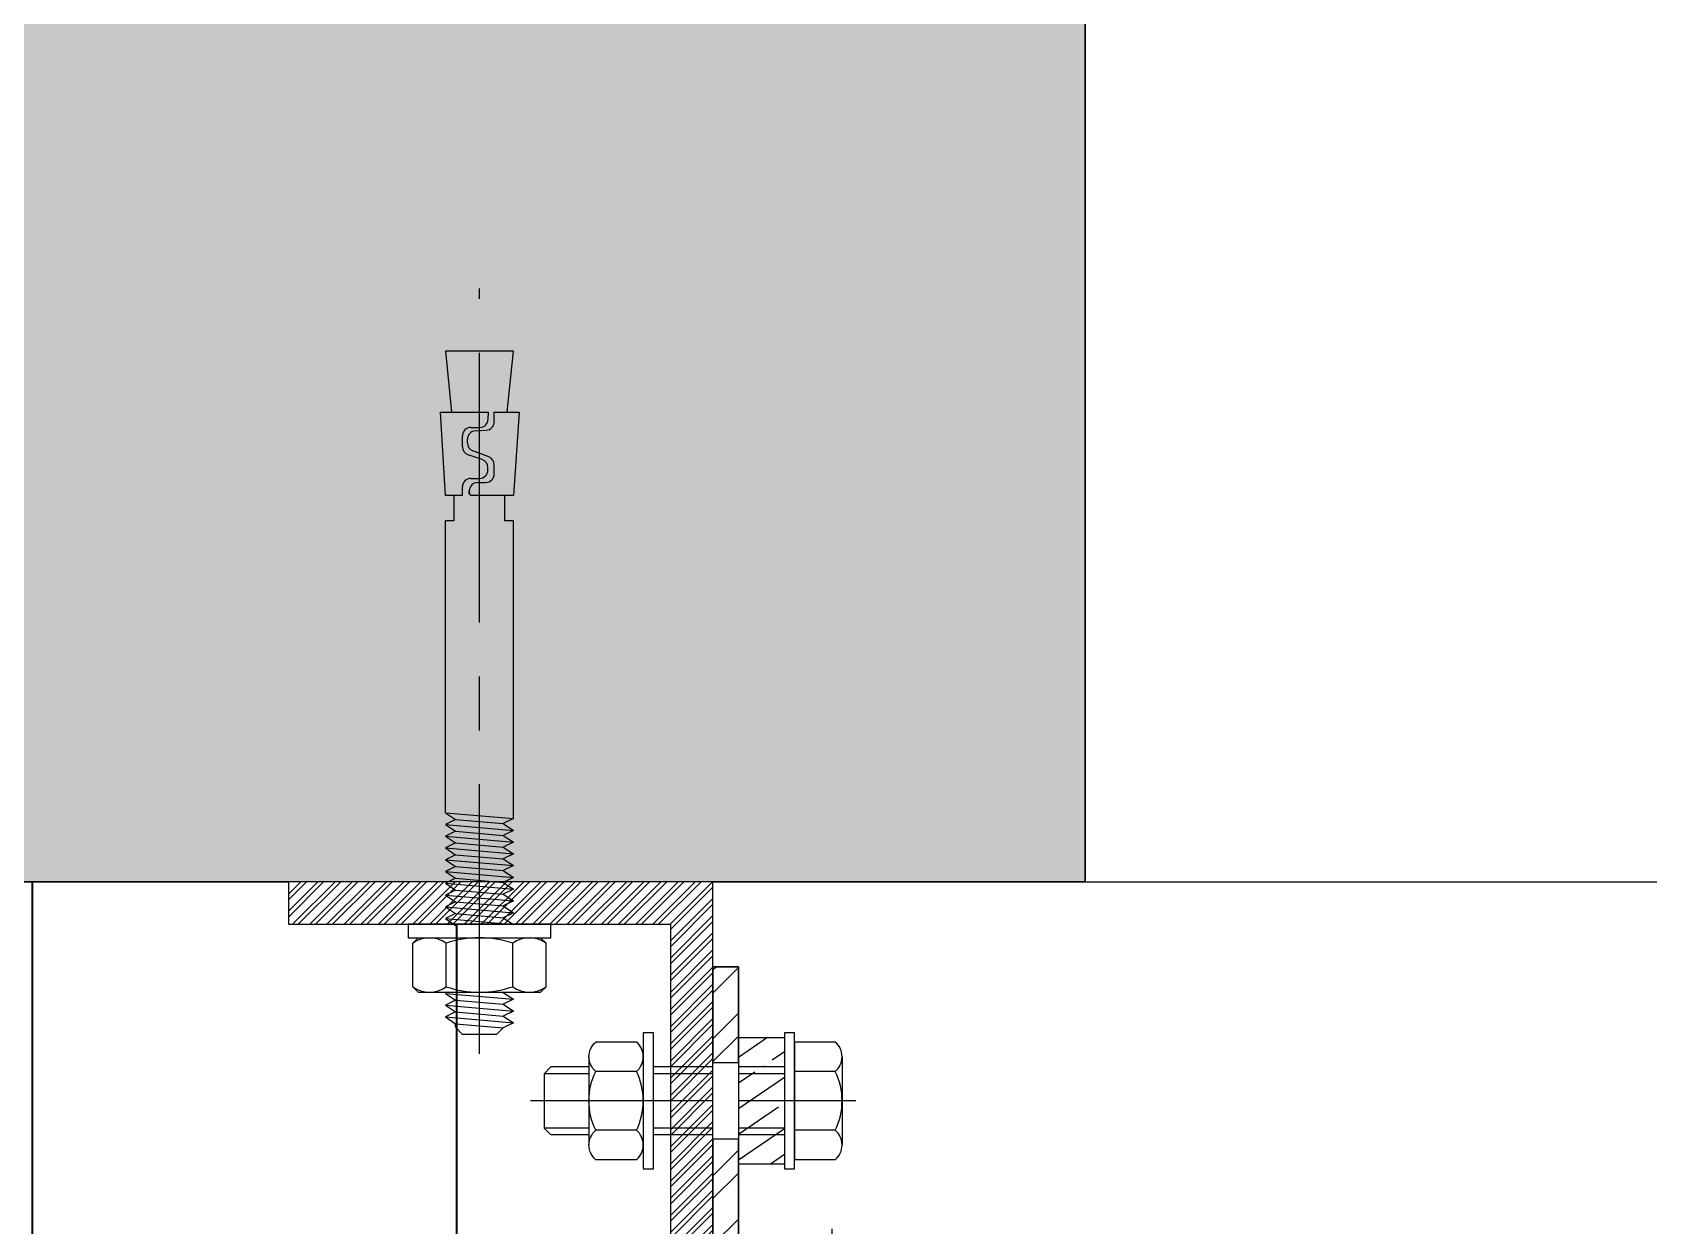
# Model space of a CAD drawing. Header units: millimetres. Extents: x 2519235 to 7246330, y 25937 to 201821.
# Drawn here: x 2723445 to 2723635.4, y 136621.7 to 136762.2 of the extents above; entities that cross this region are included whole.
import ezdxf

# ---------------------------------------------------------------- set-up
doc = ezdxf.new("R2010")
doc.units = ezdxf.units.MM
doc.set_wipeout_variables(frame=1)
doc.linetypes.add('CENTER', pattern=[50.800000000000004, 31.75, -6.35, 6.35, -6.35])
doc.linetypes.add('HIDDEN', pattern=[0.375, 0.25, -0.125])
for name, color, linetype in [('000 - 0_HIDE_OBJ_FRAMING_DEF_SUB_1', 7, 'Continuous'), ('000 - CONCRETE_COL_CUT_COLOR_1', 7, 'Continuous'), ('000 - CONCRETE_COL_CUT_COLOR_5', 7, 'Continuous'), ('000 - CONCRETE_COL_HATCH_', 7, 'Continuous'), ('000 - CONCRETE_COL_WIPEOUT_', 7, 'Continuous'), ('000 - STRUCTURE_STEEL_ACCESORIES_MAIN_COLOR_2', 7, 'Continuous'), ('000 - STRUCTURE_STEEL_ACCESORIES_WIPEOUT_', 7, 'Continuous'), ('010 - ASPG_ACCESSORIES_HATCH_', 7, 'Continuous'), ('010 - ASPG_ACCESSORIES_MAIN_COLOR_1', 7, 'Continuous'), ('010 - ASPG_ACCESSORIES_SUB_COLOR_1', 7, 'Continuous'), ('010 - ASPG_ACCESSORIES_SUB_COLOR_2', 7, 'Continuous'), ('010 - ASPG_ACCESSORIES_SYMBOL_', 7, 'Continuous'), ('010 - ASPG_ACCESSORIES_WIPEOUT_', 7, 'Continuous'), ('010 - ASPG_FASTERN_DEF_SUB', 7, 'Continuous'), ('010 - ASPG_FASTERN_HIDDEN_', 7, 'Continuous'), ('010 - ASPG_FASTERN_MAIN_COLOR_1', 7, 'Continuous'), ('010 - ASPG_FASTERN_SUB_COLOR_2', 7, 'Continuous'), ('A-GLAZ-CURT', 7, 'Continuous'), ('Xref-PLAN-106.940$0$_C400-250', 7, 'Continuous'), ('Xref-PLAN-106.940$0$_PP-Dim', 7, 'Continuous')]:
    doc.layers.add(name, color=color, linetype=linetype)
pattern_1 = [(45, (68845973.91123614, -106253.6340706302), (-4.041115254481119, 4.041115254481119), []), (45, (68845976.60531414, -106253.6340706302), (-4.041115254481119, 4.041115254481119), [])]

# ---------------------------------------------------------------- blocks, each defined once
blk = doc.blocks.new('DPA_CP_Entrance Louver Grill Vertical - Louver Grill Vertical Z-V2-ENTRANCE 1 - LOWER ROOF LEVEL PLAN')
at = {"layer": '000 - 0_HIDE_OBJ_FRAMING_DEF_SUB_1', "color": 7, "lineweight": 35}
for p, q in [((699.9999998478582, 50.00000000002328), (699.9999998478582, 0.07073692859821211)), ((749.9999998473271, 0.0707369285982081), (749.9999998473271, 50.00000000002328))]:
    blk.add_line(p, q, dxfattribs=at)
blk = doc.blocks.new('A$C7e7c92b9')
at = {"layer": 'A-GLAZ-CURT', "color": 7, "rotation": 180}
blk.add_blockref('DPA_CP_Entrance Louver Grill Vertical - Louver Grill Vertical Z-V2-ENTRANCE 1 - LOWER ROOF LEVEL PLAN', (125270.1784536261, 10058.46624570605), dxfattribs=at)
blk = doc.blocks.new('Xref-PLAN-106.940$0$_C400-250')
at = {"color": 7}
blk.add_lwpolyline([(125, 0), (125, -400), (-125, -400), (-125, 0)], close=True, dxfattribs=at)
blk = doc.blocks.new('Xref-PLAN-106.940')
at = {"layer": 'Xref-PLAN-106.940$0$_PP-Dim', "color": 7}
for p, q in [((124644.1805612054, 10358.39544955259), (130394.180561205, 10358.39544955259)), ((124644.1805612054, 10058.39544955259), (130394.180561205, 10058.39544955259))]:
    blk.add_line(p, q, dxfattribs=at)
at = {"layer": 'Xref-PLAN-106.940$0$_C400-250', "color": 7}
blk.add_blockref('Xref-PLAN-106.940$0$_C400-250', (124519.1805612054, 10458.39671270899), dxfattribs=at)
blk = doc.blocks.new('*U2094')
at = {"layer": '000 - CONCRETE_COL_HATCH_'}
h = blk.add_hatch(dxfattribs=at)
h.set_pattern_fill('AR-CONC', scale=0.04)
h.set_pattern_definition([(49.99999999999999, (500.0000000074629, -831306.8256906054), (7.28738675984016, -0.6375634215561234), [0.762, -8.382000000000001]), (355, (500.0000000074629, -831306.8256906054), (-1.409736856998774, 7.642273809561406), [0.6096, -6.7056233668]), (100.4514447, (500.6072802874965, -831306.8788207454), (5.877649883614131, 7.004710076487804), [0.6476003519999999, -7.123609783999998]), (46.18420000000001, (500.0000000074629, -831304.7936906054), (10.8431616356852, -1.681693117309086), [1.143, -12.573]), (96.63555760999992, (500.9035960075103, -831304.9338306055), (9.49616536206012, 9.897044983908861), [0.9714009256, -10.6854243264]), (351.1841511700001, (500.0000000074629, -831304.7936906054), (9.496165362599081, 9.897044983421306), [0.9143986828, -10.0583892768]), (21, (501.0160000074661, -831305.3016906055), (6.064575650765299, -4.090607927483505), [0.762, -8.382000000000001]), (326.0000000000001, (501.0160000074661, -831305.3016906055), (2.472081133905883, 7.367518644892771), [0.6096, -6.7056]), (71.45144499999999, (501.5213813114801, -831305.6425746015), (8.536656771148646, 3.27691075543621), [0.6476003520000001, -7.123597503999999]), (37.50000000000001, (500.0000000074629, -831306.8256906054), (0.1235441300236727, 3.382201554926124), [0, -6.62432, 0, -6.807200000000001, 0, -6.731000000000001]), (7.499999999999999, (500.0000000074629, -831306.8256906054), (2.67278650041223, 4.00722299272478), [0, -3.88112, 0, -6.47192, 0, -2.5654]), (327.5, (497.7343200075097, -831306.8256906054), (5.423623806674856, -0.2291497597069377), [0, -2.54, 0, -7.9248, 0, -10.5156]), (317.5, (496.7183200075065, -831306.8256906054), (5.925167255440722, 1.017059641333321), [0, -3.302, 0, -5.26288, 0, -7.4676])])
h.paths.add_polyline_path([(-1.667805984044525e-10, 1.091393642127514e-11), (250, 0), (250, 400), (0, 400)])
at = {"layer": '000 - CONCRETE_COL_CUT_COLOR_1', "color": 7, "lineweight": -2}
blk.add_lwpolyline([(0, 400), (-1.667805984044525e-10, 1.091393642127514e-11), (250, 0), (250, 400)], dxfattribs=at)
blk = doc.blocks.new('A$C6d15e31b')
at = {"color": 7}
blk.add_blockref('Xref-PLAN-106.940', (-135619.3374636862, -23258.39544955263), dxfattribs=at)
at = {"layer": '000 - 0_HIDE_OBJ_FRAMING_DEF_SUB_1', "color": 7}
blk.add_blockref('A$C7e7c92b9', (-135619.3374636862, -23258.39544955263), dxfattribs=at)
at = {"layer": '000 - CONCRETE_COL_CUT_COLOR_5', "color": 7}
blk.add_blockref('*U2094', (-11225.15690248087, -13200.00000000003), dxfattribs=at)
blk = doc.blocks.new('*U3382')
at = {"layer": '010 - ASPG_ACCESSORIES_SUB_COLOR_2', "color": 7}
for p, q in [((-2.084999999999127, -1.547816335794778), (-2.084999999999127, 0)), ((2.084999999999013, -1.047816335789321), (2.084999999999127, 0)), ((-2.729999999999563, -1.899999999995998), (2.729999999999563, -1.399999999995998)), ((-2.729999999999563, -1.899999999995998), (-2.084999999999127, -1.547816335789321)), ((-2.729999999999563, -1.899999999995998), (-2.084999999999127, -2.252183664200857)), ((-2.084999999999127, -1.547816335789321), (2.084999999999127, -1.047816335789321)), ((-2.084999999999127, -2.252183664200857), (2.084999999999127, -1.752183664200857)), ((2.729999999999563, -1.399999999995998), (2.084999999999127, -1.047816335789321)), ((2.729999999999563, -1.399999999995998), (2.084999999999127, -1.752183664200857)), ((2.084999999999013, -2.847816335790412), (2.0849999999989, -1.752183664201084)), ((-2.729999999999563, -3.69999999999709), (2.729999999999563, -3.19999999999709)), ((-2.729999999999563, -3.69999999999709), (-2.084999999999127, -3.347816335790412)), ((-2.729999999999563, -3.69999999999709), (-2.084999999999127, -4.052183664201948)), ((-2.084999999999013, -3.347816335790412), (-2.084999999999127, -2.252183664206314)), ((-2.084999999999127, -3.347816335790412), (2.084999999999127, -2.847816335790412)), ((-2.084999999999127, -4.052183664201948), (2.084999999999127, -3.552183664201948)), ((2.729999999999563, -3.19999999999709), (2.084999999999127, -2.847816335790412)), ((2.729999999999563, -3.19999999999709), (2.084999999999127, -3.552183664201948)), ((2.084999999999241, -4.647816335791504), (2.084999999999241, -3.552183664201948)), ((-2.729999999999563, -5.499999999998181), (2.729999999999563, -4.999999999998181)), ((-2.729999999999563, -5.499999999998181), (2.729999999999563, -4.999999999998181)), ((-2.729999999999563, -5.499999999998181), (-2.084999999999127, -5.147816335791504)), ((-2.729999999999563, -5.499999999998181), (-2.084999999999127, -5.147816335791504)), ((-2.729999999999563, -5.499999999998181), (-2.084999999999127, -5.852183664203039)), ((-2.729999999999563, -5.499999999998181), (-2.084999999999127, -5.852183664203039)), ((-2.0849999999989, -5.147816335791504), (-2.084999999999013, -4.052183664201948)), ((-2.084999999999127, -5.147816335791504), (2.084999999999127, -4.647816335791504)), ((-2.084999999999127, -5.147816335791504), (2.084999999999127, -4.647816335791504)), ((-2.084999999999127, -5.852183664203039), (2.084999999999127, -5.352183664203039)), ((-2.084999999999127, -5.852183664203039), (2.084999999999127, -5.352183664203039)), ((2.729999999999563, -4.999999999998181), (2.084999999999127, -4.647816335791504)), ((2.729999999999563, -4.999999999998181), (2.084999999999127, -4.647816335791504)), ((2.729999999999563, -4.999999999998181), (2.084999999999127, -5.352183664203039)), ((2.729999999999563, -4.999999999998181), (2.084999999999127, -5.352183664203039)), ((2.084999999999127, -6.447816335792595), (2.084999999999127, -5.352183664203039)), ((2.084999999999127, -6.447816335792595), (2.084999999999241, -5.352183664203039)), ((-2.729999999999563, -7.299999999999272), (2.729999999999563, -6.799999999999272)), ((-2.729999999999563, -7.299999999999272), (-2.084999999999127, -6.947816335792595)), ((-2.729999999999563, -7.299999999999272), (-2.084999999999127, -7.652183664204131)), ((-2.084999999999127, -6.947816335792595), (-2.0849999999989, -5.852183664203039)), ((-2.084999999999127, -6.947816335792595), (-2.084999999999127, -5.852183664203039)), ((-2.084999999999127, -6.947816335792595), (2.084999999999127, -6.447816335792595)), ((-2.084999999999127, -7.652183664204131), (2.084999999999127, -7.152183664204131)), ((2.729999999999563, -6.799999999999272), (2.084999999999127, -6.447816335792595)), ((2.729999999999563, -6.799999999999272), (2.084999999999127, -7.152183664204131)), ((2.084999999999127, -8.247816335793686), (2.084999999999127, -7.152183664204131)), ((-2.729999999999563, -9.099999999998545), (-2.084999999999127, -8.747816335793686)), ((-2.729999999999563, -9.099999999998545), (-1.568355612604137, -8.982641209644498)), ((-2.729999999999563, -9.099999999998545), (-2.084999999999127, -9.452183664205222)), ((-2.084999999999127, -8.747816335793686), (-2.084999999999127, -7.652183664204131)), ((-2.084999999999127, -8.747816335793686), (-1.064489079482883, -8.605286877620529)), ((-2.084999999999127, -9.452183664205222), (-1.629698446698967, -9.388594061787444)), ((-2.084999999999127, -10.54781633579296), (-2.084999999999127, -9.452183664205222)), ((0.4333070988686814, -8.43729858455481), (2.084999999999127, -8.247816335793686)), ((0.7141825614198751, -8.775605983184505), (2.729999999999563, -8.599999999998545)), ((0.7141825614198751, -9.102437496409038), (2.084999999999127, -8.952183664205222)), ((2.729999999999563, -8.599999999998545), (2.084999999999127, -8.247816335793686)), ((2.729999999999563, -8.599999999998545), (2.084999999999127, -8.952183664205222)), ((2.084999999999127, -10.04781633579296), (2.084999999999127, -8.952183664205222)), ((-2.729999999999563, -10.89999999999964), (-2.084999999999127, -10.54781633579296)), ((-2.729999999999563, -10.89999999999964), (-1.844567201240352, -10.81054635710279)), ((-2.729999999999563, -10.89999999999964), (-2.084999999999127, -11.25218366420449)), ((-2.084999999999127, -10.54781633579296), (-1.798826981090315, -10.50784803706301)), ((-2.084999999999127, -11.25218366420449), (-1.907557413303948, -11.22740118002912)), ((-2.084999999999127, -12.40167565273805), (-2.084999999999127, -11.25218366420449)), ((0.7141825614198751, -10.20507654483481), (2.084999999999127, -10.04781633579296)), ((0.7141825614198751, -10.57560598318378), (2.729999999999563, -10.39999999999964)), ((0.7141825614198751, -10.90243749640831), (2.084999999999127, -10.75218366420449)), ((2.729999999999563, -10.39999999999964), (2.084999999999127, -10.04781633579296)), ((2.729999999999563, -10.39999999999964), (2.084999999999127, -10.75218366420449)), ((2.084999999999127, -10.75218366420449), (2.084999999999127, -15.59999999999854)), ((-2.084999999999127, -12.40167565273805), (-2.084999999999127, -15.59999999999854)), ((0, -17.19999999999891), (-2.084999999999127, -15.59999999999854)), ((0, -17.19999999999891), (2.084999999999127, -15.59999999999854))]:
    blk.add_line(p, q, dxfattribs=at)
blk.add_lwpolyline([(0, -17.19999999999891), (0.7141825614198751, -11.45704931750151), (0.7141825614198751, -8.736688384093213, 0.4176573264866609), (0.4106596181591158, -8.436709070021607, 0.07099332720072511), (-1.529698998669119, -8.726820576112004), (-2.084999999999127, -12.40167565273805)], format="xyb", dxfattribs=at)
at = {"layer": '010 - ASPG_ACCESSORIES_SYMBOL_', "color": 7, "linetype": 'CENTER'}
blk.add_line((0, 6.142561988594025), (0, -18.19999999999891), dxfattribs=at)
at = {"layer": '010 - ASPG_FASTERN_MAIN_COLOR_1', "color": 7}
for p, q in [((-4.170000000000073, 5.049999999999272), (-4.170000000000073, 1.200000000000728)), ((3.127500000000509, 5.450000000000728), (-3.127500000000509, 5.450000000000728)), ((-2.084999999999127, 5.049999999999272), (-2.084999999999127, 1.200000000000728)), ((2.084999999999127, 5.049999999999272), (2.084999999999127, 1.200000000000728)), ((4.170000000000073, 5.049999999999272), (4.170000000000073, 1.200000000000728)), ((-5.5, 0.5499999999992724), (-5.5, 0)), ((5.5, 0), (-5.5, 0)), ((-5.200000000000728, 0.8500000000003638), (-4.170000000000073, 1.200000000000728)), ((5.200000000000728, 0.8500000000003638), (-5.200000000000728, 0.8500000000003638)), ((4.170000000000073, 1.200000000000728), (-4.170000000000073, 1.200000000000728)), ((-2.57630675031578, 0.8500000000003638), (-2.084999999999127, 1.200000000000728)), ((2.44630675031658, 0.8500000000003638), (2.084999999999127, 1.200000000000728)), ((5.200000000000728, 0.8500000000003638), (4.170000000000073, 1.200000000000728)), ((5.5, 0.5499999999992724), (5.5, 0))]:
    blk.add_line(p, q, dxfattribs=at)
for centre, radius, start, end in [((-3.127500000000509, 3.891492187500262), 1.55850781249987, 48.01707852331997, 131.98292147668), ((0, -0.1840312499989523), 5.634031249999114, 68.2799117114248, 111.7200882885752), ((3.127500000000509, 3.891492187500262), 1.558507812499965, 48.01707852331997, 131.98292147668), ((-5.200000000000728, 0.5499999999992724), 0.3, 90, 180), ((5.200000000000728, 0.5499999999992724), 0.3, 0, 90)]:
    blk.add_arc(centre, radius, start, end, dxfattribs=at)
blk = doc.blocks.new('G$C7D677D58')
at = {"layer": '010 - ASPG_FASTERN_MAIN_COLOR_1'}
h = blk.add_hatch(dxfattribs=at)
h.set_pattern_fill('ANSI35', scale=0.02, angle=280.6768409131589, style=0)
h.set_pattern_definition([(145.6768409131589, (67.45353497568851, -13.09426057516771), (0.00281929956869494, 0.00412935224241727), []), (145.6768409131589, (67.45006064978782, -13.09491560150343), (0.00281929956869494, 0.00412935224241727), [0.006249999999999968, -0.001249999999999992, 0, -0.001249999999999992])])
h.paths.add_polyline_path([(0.02989179726182556, 0.01545000000078289), (0.02447319464567954, 0.01545000000078289), (0.02447319464567954, 0.0005500000004303729), (0.02989179726182556, 0.0005500000004303729)])
at = {"layer": '010 - ASPG_FASTERN_DEF_SUB', "color": 7, "ltscale": 0.1}
blk.add_line((0.03829179726176335, 0.007999999999924512), (0, 0.007999999999924512, -2.806346833239134e-06), dxfattribs=at)
at = {"layer": '010 - ASPG_FASTERN_MAIN_COLOR_1', "color": 7}
for p, q in [((0.01327319464712673, 0, -2.806346833239134e-06), (0.01327319464712673, 0.01599999999996271, -2.806346833239134e-06)), ((0.01327319464712673, 0.01599999999996271, -2.806346833239134e-06), (0.01447319464705288, 0.01599999999996271, -2.806346833239134e-06)), ((0.01447319464705288, 0.01599999999996271, -2.806346833239134e-06), (0.01447319464705288, 0, -2.806346833239134e-06)), ((0.02989179726182556, 0), (0.02989179726182556, 0.01599999999996271)), ((0.02989179726182556, 0.01599999999996271), (0.03109179726175171, 0.01599999999996271)), ((0.03109179726175171, 0.01599999999996271), (0.03109179726175171, 0)), ((0.01247319464710017, 0.01492820323028354, -2.806346833239134e-06), (0.007673194646940829, 0.01492820323028354, -2.806346833239134e-06)), ((0.03109179726175171, 0.001071796769679167), (0.03109179726175171, 0.01492820323028354)), ((0.03589179726191105, 0.01492820323028354), (0.03109179726175171, 0.01492820323028354)), ((0.002400000000079672, 0.01199999999994361, -2.806346833239134e-06), (0.001600000000053114, 0.01119999999991705, -2.806346833239134e-06)), ((0.006873194647141645, 0.01199999999994361, -2.806346833239134e-06), (0.002400000000079672, 0.01199999999994361, -2.806346833239134e-06)), ((0.006873194647141645, 0.002803847577297347, -2.806346833239134e-06), (0.006873194647141645, 0.01319615242266536, -2.806346833239134e-06)), ((0.01247319464710017, 0.01146410161504718, -2.806346833239134e-06), (0.007673194646940829, 0.01146410161504718, -2.806346833239134e-06)), ((0.01327319464712673, 0.002803847577297347, -2.806346833239134e-06), (0.01327319464712673, 0.01319615242266536, -2.806346833239134e-06)), ((0.03589179726191105, 0.01146410161504718), (0.03109179726175171, 0.01146410161504718)), ((0.03669179726193761, 0.002803847577297347), (0.03669179726193761, 0.01319615242266536)), ((0.001600000000053114, 0.00479999999993197, -2.806346833239134e-06), (0.001600000000053114, 0.01119999999991705, -2.806346833239134e-06)), ((0.006873194647141645, 0.01119999999991705, -2.806346833239134e-06), (0.001600000000053114, 0.01119999999991705, -2.806346833239134e-06)), ((0.006873194647141645, 0.00479999999993197, -2.806346833239134e-06), (0.001600000000053114, 0.00479999999993197, -2.806346833239134e-06)), ((0.002400000000079672, 0.003999999999905413, -2.806346833239134e-06), (0.001600000000053114, 0.00479999999993197, -2.806346833239134e-06)), ((0.006873194647141645, 0.003999999999905413, -2.806346833239134e-06), (0.002400000000079672, 0.003999999999905413, -2.806346833239134e-06)), ((0.01247319464710017, 0.00453589838480184, -2.806346833239134e-06), (0.007673194646940829, 0.00453589838480184, -2.806346833239134e-06)), ((0.03589179726191105, 0.00453589838480184), (0.03109179726175171, 0.00453589838480184)), ((0.01247319464710017, 0.001071796769679167, -2.806346833239134e-06), (0.007673194646940829, 0.001071796769679167, -2.806346833239134e-06)), ((0.01447319464705288, 0, -2.806346833239134e-06), (0.01327319464712673, 0, -2.806346833239134e-06)), ((0.03109179726175171, 0), (0.02989179726182556, 0)), ((0.03589179726191105, 0.001071796769679167), (0.03109179726175171, 0.001071796769679167))]:
    blk.add_line(p, q, dxfattribs=at)
blk.add_lwpolyline([(0.02989179726182556, 0.01545000000078289), (0.02447319464567954, 0.01545000000078289), (0.02447319464567954, 0.0005500000004303729), (0.02989179726182556, 0.0005500000004303729)], close=True, dxfattribs=at)
at = {"layer": '010 - ASPG_FASTERN_MAIN_COLOR_1', "color": 7, "elevation": -2.806346833239134e-06}
for points in [[(0.007673194646940829, 0.01492820323028354, 0.4618802153516978), (0.007673194646940829, 0.01146410161504718, 0.2309401076757868), (0.007673194646940829, 0.00453589838480184, 0.461880215351701), (0.007673194646940829, 0.001071796769679167)], [(0.01247319464710017, 0.01492820323028354, -0.4618802153516978), (0.01247319464710017, 0.01146410161504718, -0.2309401076757868), (0.01247319464710017, 0.00453589838480184, -0.461880215351701), (0.01247319464710017, 0.001071796769679167)], [(0.03589179726191105, 0.01492820323028354, -0.4618802153516978), (0.03589179726191105, 0.01146410161504718, -0.2309401076757868), (0.03589179726191105, 0.00453589838480184, -0.4618802153517009), (0.03589179726191105, 0.001071796769679167)]]:
    blk.add_lwpolyline(points, format="xyb", dxfattribs=at)
at = {"layer": '010 - ASPG_FASTERN_SUB_COLOR_2', "color": 7, "linetype": 'HIDDEN'}
for p, q in [((0.02989179726182556, 0.01199999999994361), (0.01447319464705288, 0.01199999999994361, -2.806346833239134e-06)), ((0.02989179726182556, 0.01119999999991705), (0.01447319464705288, 0.01119999999991705, -2.806346833239134e-06)), ((0.02989179726182556, 0.00479999999993197), (0.01447319464705288, 0.00479999999993197, -2.806346833239134e-06)), ((0.02989179726182556, 0.003999999999905413), (0.01447319464705288, 0.003999999999905413, -2.806346833239134e-06))]:
    blk.add_line(p, q, dxfattribs=at)
blk = doc.blocks.new('010 - ASPG_ACCESSORIES_BRACKET_FOR_FRAME_TYPE-1_CUT-VIEW')
at = {"color": 7}
blk.add_wipeout([(4.656612873077393e-10, 25.00000000008731), (4.656612873077393e-10, 1.8189894035458565e-12), (40, 1.8189894035458565e-12), (40, 3.000000000153044), (3.0000000003213074, 3.000000000153044), (3.0000000003213074, 25.00000000008731)], dxfattribs=at).dxf.layer = '010 - ASPG_ACCESSORIES_WIPEOUT_'
at = {"layer": '010 - ASPG_ACCESSORIES_HATCH_'}
h = blk.add_hatch(dxfattribs=at)
h.set_pattern_fill('ANSI32', scale=0.03)
h.set_pattern_definition(pattern_1)
h.paths.add_polyline_path([(1.452183664310724, 16.08500000019558), (1.100000000093132, 16.73000000005413), (0.7478163363412023, 16.08500000019558), (4.656612873077393e-10, 16.08500000019558), (4.656612873077393e-10, 25.00000000008731), (3.000000000465661, 25.00000000008731), (2.9848025678657, 16.08500000019558)])
h = blk.add_hatch(dxfattribs=at)
h.set_pattern_fill('ANSI32', scale=0.03)
h.set_pattern_definition(pattern_1)
h.paths.add_polyline_path([(4.656612873077393e-10, 0), (4.656612873077393e-10, 11.78062006374239), (0.1825785292312503, 11.91500000003725), (1.247816335875541, 11.91500000003725), (1.600000000558794, 11.27000000019325), (1.952183664776385, 11.91500000003725), (3.000000000465661, 11.9150000000518), (3.000000000465661, 3.000000000160071), (19.70000000018626, 3.000000000043656), (19.70000000018626, 1.164153218269348e-10)])
h = blk.add_hatch(dxfattribs=at)
h.set_pattern_fill('ANSI32', scale=0.03)
h.set_pattern_definition(pattern_1)
h.paths.add_polyline_path([(28.70000000018626, 1.164153218269348e-10), (28.70000000018626, 3.000000000043656), (40, 3.000000000160071), (40, 0)])
at = {"layer": '010 - ASPG_ACCESSORIES_MAIN_COLOR_1', "color": 7}
blk.add_lwpolyline([(4.656612873077393e-10, 25.00000000008731), (4.656612873077393e-10, 0), (40, 0), (40, 3.000000000160071), (3.000000000465661, 3.000000000160071), (3.000000000465661, 25.00000000008731)], close=True, dxfattribs=at)
at = {"layer": '010 - ASPG_ACCESSORIES_SUB_COLOR_1', "color": 7}
for points in [[(1.452183664310724, 16.08500000019558), (1.100000000093132, 16.73000000005413), (0.7478163363412023, 16.08500000019558), (4.656612873077393e-10, 16.08500000019558), (4.656612873077393e-10, 25.00000000008731), (3.000000000465661, 25.00000000008731), (2.9848025678657, 16.08500000019558)], [(4.656612873077393e-10, 0), (4.656612873077393e-10, 11.78062006374239), (0.1825785292312503, 11.91500000003725), (1.247816335875541, 11.91500000003725), (1.600000000558794, 11.27000000019325), (1.952183664776385, 11.91500000003725), (3.000000000465661, 11.9150000000518), (3.000000000465661, 3.000000000160071), (19.70000000018626, 3.000000000043656), (19.70000000018626, 1.164153218269348e-10)], [(28.70000000018626, 1.164153218269348e-10), (28.70000000018626, 3.000000000043656), (40, 3.000000000160071), (40, 0)]]:
    blk.add_lwpolyline(points, close=True, dxfattribs=at)
blk = doc.blocks.new('000_ASPG_TYP_FILES_EXPANSION_BOLT_1')
at = {"layer": '010 - ASPG_FASTERN_HIDDEN_', "color": 7, "linetype": 'CENTER'}
blk.add_line((-15.26864065614063, 9.349345953436885e-16), (74.85623900254723, -4.583622674533936e-15), dxfattribs=at)
at = {"layer": '010 - ASPG_FASTERN_MAIN_COLOR_1', "color": 7}
for p, q in [((-8.000000000029104, 7.211963661015035), (-7.359999999956925, 7.851963660985349)), ((-7.359999999956925, 7.851963660985349), (-2.24000000001979, 7.851963660985348)), ((-1.600000000034924, 7.211963661015034), (-2.24000000001979, 7.851963660985348)), ((-8.000000000029104, 7.211963661015035), (-8.000000000029104, -7.211963661000481)), ((-1.600000000034924, 7.211963661015034), (-1.600000000034925, -7.211963661000482)), ((-7.359999999956926, 3.925981830441743), (-2.24000000001979, 3.925981830441742)), ((-7.359999999956926, -3.92598183042719), (-2.240000000019791, -3.92598183042719)), ((-7.359999999956927, -7.851963660985347), (-8.000000000029104, -7.211963661000481)), ((-2.240000000019791, -7.851963660985348), (-1.600000000034925, -7.211963661000482)), ((-7.359999999956927, -7.851963660985347), (-2.240000000019791, -7.851963660985348))]:
    blk.add_line(p, q, dxfattribs=at)
blk.add_lwpolyline([(-1.600000000034925, -8.400000000052387), (-5.143516556450961e-16, -8.400000000052387), (5.143516556450961e-16, 8.400000000052387), (-1.600000000034924, 8.400000000052387)], close=True, dxfattribs=at)
for centre, radius, start, end in [((-4.66958333333605, 5.888972745771753), 3.330416666666676, 143.8846352637614, 216.115364737895), ((-4.930416666640667, 5.888972745771753), 3.330416666666676, 323.884635262105, 36.11536473623859), ((4.361666666693054, -2.670750561156677e-16), 12.36166666666667, 161.4825631773627, 198.5174368226373), ((-13.96166666666977, 8.549055197049716e-16), 12.36166666666667, 341.4825631773626, 18.51743682263733), ((-4.66958333333605, -5.888972745771753), 3.330416666666676, 143.884635262105, 216.1153647362386), ((-4.930416666640667, -5.888972745771753), 3.330416666666676, 323.8846352637614, 36.11536473789496)]:
    blk.add_arc(centre, radius, start, end, dxfattribs=at)
at = {"layer": '010 - ASPG_FASTERN_SUB_COLOR_2', "color": 7}
for p, q in [((-10.9215796769422, 4.000000000014553), (-11.72089587236405, 2.799999999973807)), ((-10.9215796769422, 4.000000000014553), (-11.61439999999129, -4.000000000014551)), ((-10.33270272545633, 2.799999999973807), (-10.9215796769422, 4.000000000014553)), ((-9.535979677020805, 4.000000000014553), (-10.33270272545633, 2.799999999973807)), ((-9.535979677020805, 4.000000000014553), (-10.22880000004079, -4.000000000014551)), ((-8.947102725418517, 2.799999999973807), (-9.535979677020805, 4.000000000014553)), ((-8.150379676982993, 4.000000000014553), (-8.947102725418517, 2.799999999973807)), ((-8.150379676982993, 4.000000000014553), (-8.84320000000298, -4.000000000014551)), ((0.6632203230692542, 4.000000000014552), (-0.1335027254826853, 2.799999999973807)), ((0.6632203230692542, 4.000000000014552), (-0.02959999995073328, -4.000000000014552)), ((1.25209727458423, 2.799999999973807), (0.6632203230692542, 4.000000000014552)), ((2.048820323019755, 4.000000000014552), (1.25209727458423, 2.799999999973807)), ((2.048820323019755, 4.000000000014552), (1.355999999999767, -4.000000000014552)), ((2.637697274622042, 2.799999999973807), (2.048820323019755, 4.000000000014552)), ((3.434420323057566, 4.000000000014552), (2.637697274622042, 2.799999999973807)), ((3.434420323057566, 4.000000000014552), (2.741600000037578, -4.000000000014552)), ((4.023297274572542, 2.799999999973806), (3.434420323057566, 4.000000000014552)), ((4.820020323008066, 4.000000000014552), (4.023297274572542, 2.799999999973806)), ((4.820020323008066, 4.000000000014552), (4.127199999988079, -4.000000000014552)), ((5.408897274610354, 2.799999999973806), (4.820020323008066, 4.000000000014552)), ((6.205620323045878, 4.000000000014552), (5.408897274610354, 2.799999999973806)), ((6.205620323045878, 4.000000000014552), (5.512800000025891, -4.000000000014552)), ((6.79449727453175, 2.799999999973806), (6.205620323045878, 4.000000000014552)), ((7.591220322996378, 4.000000000014551), (6.79449727453175, 2.799999999973806)), ((7.591220322996378, 4.000000000014551), (6.898399999947287, -4.000000000014552)), ((8.180097274598666, 2.799999999973806), (7.591220322996378, 4.000000000014551)), ((8.97682032303419, 4.000000000014551), (8.180097274598666, 2.799999999973806)), ((8.97682032303419, 4.000000000014551), (8.284000000014203, -4.000000000014553)), ((9.565697274520062, 2.799999999973806), (8.97682032303419, 4.000000000014551)), ((10.362420323072, 4.000000000014551), (9.565697274520062, 2.799999999973806)), ((10.362420323072, 4.000000000014551), (9.669600000052014, -4.000000000014553)), ((10.95129727458698, 2.799999999973806), (10.362420323072, 4.000000000014551)), ((11.7480203230225, 4.000000000014551), (10.95129727458698, 2.799999999973806)), ((11.7480203230225, 4.000000000014551), (11.05520000000251, -4.000000000014553)), ((12.33689727462479, 2.799999999973806), (11.7480203230225, 4.000000000014551)), ((13.13362032306031, 4.000000000014551), (12.33689727462479, 2.799999999973806)), ((13.13362032306031, 4.000000000014551), (12.44080000004033, -4.000000000014553)), ((13.13362032306031, 4.000000000014551), (47.5000000000291, 4.000000000014549)), ((47.5000000000291, 3.000000000043653), (47.5000000000291, 4.000000000014549)), ((50.50000000005821, 4.000000000014549), (60.29349832783919, 4.565945234964598)), ((50.50000000005821, 1.999999999956341), (50.50000000005821, 4.000000000014549)), ((60.29349832783919, 4.565945234964598), (60.29349832783919, -1.068101395154376)), ((67.5, 4.000000000014547), (60.29349832783919, 3.279349832839213)), ((67.5, -4.000000000014556), (67.5, 4.000000000014547)), ((-13.0000000000291, 1.999999999956345), (-12.16536610751064, 2.78428793490457)), ((-13.0000000000291, -1.999999999956343), (-13.0000000000291, 1.999999999956345)), ((-11.72089587236405, 2.799999999973807), (-12.20587009846349, -2.799999999973806)), ((-12.16536610751064, 2.78428793490457), (-11.71493255696259, 2.844075092638378)), ((-10.33270272545633, 2.799999999973807), (-10.81767695155577, -2.799999999973806)), ((-8.947102725418517, 2.799999999973807), (-9.432076951488853, -2.799999999973806)), ((1.25209727458423, 2.799999999973807), (0.7671230484847908, -2.799999999973807)), ((2.637697274622042, 2.799999999973807), (2.152723048435291, -2.799999999973807)), ((4.023297274572542, 2.799999999973806), (3.538323048473103, -2.799999999973807)), ((5.408897274610354, 2.799999999973806), (4.923923048423603, -2.799999999973807)), ((6.79449727453175, 2.799999999973806), (6.309523048461415, -2.799999999973807)), ((8.180097274598666, 2.799999999973806), (7.695123048499227, -2.799999999973807)), ((9.565697274520062, 2.799999999973806), (9.080723048449727, -2.799999999973807)), ((10.95129727458698, 2.799999999973806), (10.46632304848754, -2.799999999973807)), ((12.33689727462479, 2.799999999973806), (11.85192304843804, -2.799999999973807)), ((50.50000000005821, 3.000000000043653), (47.5000000000291, 3.000000000043653)), ((50.50000000005821, 1.999999999956341), (51.5000000000291, 1.999999999956341)), ((56.22075922007207, 1.999999999956341), (57.5, 1.999999999956341)), ((50.50000000005821, -4.000000000014555), (50.50000000005821, 1.04255772453325)), ((50.65813716000412, 1.193949539578167), (51.02902187901782, 1.193949539578167)), ((52.02902187898871, 0.1939495396072712), (52.02902187898871, -0.7475786201248443)), ((52.5, 0.999999999970893), (52.5, -3.214697847761802e-15)), ((54.72792407794623, -0.3162277660012511), (55.27207592205377, 1.316227765986693)), ((55.03590488355258, -1.104050547830415), (55.74926603140193, 0.7656552351108951)), ((56.68357206514338, 1.409183307376221), (57.11225793708581, 1.409183307376221)), ((58.11087046129978, 0.4618428399699006), (58.17742339696269, -0.8002381526894204)), ((58.5, 0.9999999999708926), (58.5, -0.03725061344448835)), ((53.02902187895961, -1.747578620095741), (54.10159884969471, -1.747578620095741)), ((53.5, -0.9999999999708995), (53.77924077992793, -0.9999999999708995)), ((59.17603592126397, -1.747578620095741), (60.29349832783919, -1.747578620095741)), ((59.4620560821204, -1.036530483703249), (60.29349832783919, -1.068101395154376)), ((60.29349832783919, -1.747578620095741), (60.29349832783919, -4.689106779886064)), ((-13.0000000000291, -1.999999999956343), (-12.16536610751064, -2.835704890574561)), ((-11.61439999999129, -4.000000000014551), (-12.20587009846349, -2.799999999973806)), ((-10.81767695155577, -2.799999999973806), (-11.61439999999129, -4.000000000014551)), ((-10.22880000004079, -4.000000000014551), (-10.81767695155577, -2.799999999973806)), ((-9.432076951488853, -2.799999999973806), (-10.22880000004079, -4.000000000014551)), ((-8.84320000000298, -4.000000000014551), (-9.432076951488853, -2.799999999973806)), ((-8.046476951567456, -2.799999999973806), (-8.84320000000298, -4.000000000014551)), ((0.7671230484847908, -2.799999999973807), (-0.02959999995073328, -4.000000000014552)), ((1.355999999999767, -4.000000000014552), (0.7671230484847908, -2.799999999973807)), ((2.152723048435291, -2.799999999973807), (1.355999999999767, -4.000000000014552)), ((2.741600000037578, -4.000000000014552), (2.152723048435291, -2.799999999973807)), ((3.538323048473103, -2.799999999973807), (2.741600000037578, -4.000000000014552)), ((4.127199999988079, -4.000000000014552), (3.538323048473103, -2.799999999973807)), ((4.923923048423603, -2.799999999973807), (4.127199999988079, -4.000000000014552)), ((5.512800000025891, -4.000000000014552), (4.923923048423603, -2.799999999973807)), ((6.309523048461415, -2.799999999973807), (5.512800000025891, -4.000000000014552)), ((6.898399999947287, -4.000000000014552), (6.309523048461415, -2.799999999973807)), ((7.695123048499227, -2.799999999973807), (6.898399999947287, -4.000000000014552)), ((8.284000000014203, -4.000000000014553), (7.695123048499227, -2.799999999973807)), ((9.080723048449727, -2.799999999973807), (8.284000000014203, -4.000000000014553)), ((9.669600000052014, -4.000000000014553), (9.080723048449727, -2.799999999973807)), ((10.46632304848754, -2.799999999973807), (9.669600000052014, -4.000000000014553)), ((11.05520000000251, -4.000000000014553), (10.46632304848754, -2.799999999973807)), ((11.85192304843804, -2.799999999973807), (11.05520000000251, -4.000000000014553)), ((12.44080000004033, -4.000000000014553), (11.85192304843804, -2.799999999973807)), ((47.5000000000291, -4.000000000014555), (47.5000000000291, -3.000000000043659)), ((47.5000000000291, -3.000000000043659), (50.50000000005821, -3.000000000043659)), ((60.29349832783919, -3.27934983283922), (67.5, -4.000000000014556)), ((12.50000000005821, -4.000000000014553), (47.5000000000291, -4.000000000014555)), ((60.29349832783919, -4.689106779886064), (50.50000000005821, -4.000000000014555))]:
    blk.add_line(p, q, dxfattribs=at)
for centre, start, end in [((51.5000000000291, 0.9999999999708931), 0, 90), ((56.22075922007207, 0.9999999999708927), 90, 161.565051177078), ((57.5, 0.9999999999708926), 0, 90), ((51.02902187901782, 0.1939495396072712), 0, 121.939390925067), ((56.68357206514338, 0.4091833074053249), 90, 159.1163175735186), ((57.11225793708581, 0.4091833074053249), 3.018565158218145, 90), ((53.02902187895961, -0.7475786201248443), 180, 270), ((53.5, -3.27593018771917e-15), 180, 270), ((53.77924077992793, -3.293028754085677e-15), 270, 341.565051177078), ((54.10159884969471, -0.7475786201248444), 270, 339.1163175735186), ((59.17603592126397, -0.7475786201248448), 183.0185651582182, 270), ((59.4999999999709, -0.03725061344448841), 180, 267.825451638266)]:
    blk.add_arc(centre, 1, start, end, dxfattribs=at)
blk = doc.blocks.new('*U3385')
at = {"color": 7, "xscale": -1, "rotation": 270}
blk.add_blockref('*U3382', (3.000000000000005, 10.99999999986903), dxfattribs=at)
at = {"color": 7}
blk.add_wipeout([(44.99999999895681, 75), (44.99999999895682, 29.999999999563443), (7.105427357601002e-15, 29.999999999563446), (7.105427357601002e-15, 25), (49.99999999895227, 25.00000000000001), (49.99999999895226, 75)], dxfattribs=at).dxf.layer = '000 - STRUCTURE_STEEL_ACCESORIES_WIPEOUT_'
at = {"layer": '010 - ASPG_ACCESSORIES_HATCH_'}
h = blk.add_hatch(dxfattribs=at)
h.set_pattern_fill('ANSI32', scale=0.03, angle=-90.00000000000001)
h.set_pattern_definition([(315, (-106132.4892735413, -14494238.67851865), (1.01027881362028, 1.01027881362028), []), (315, (-106132.4892735413, -14494239.35203815), (1.01027881362028, 1.01027881362028), [])])
h.paths.add_polyline_path([(44.99999999895227, 75), (44.99999999895227, 30), (5.329070518200751e-15, 30), (5.329070518200751e-15, 25), (49.99999999895227, 25), (49.99999999895227, 75)])
at = {"layer": '000 - STRUCTURE_STEEL_ACCESORIES_MAIN_COLOR_2', "color": 7}
blk.add_lwpolyline([(44.99999999895227, 75), (44.99999999895227, 30), (5.329070518200751e-15, 30), (5.329070518200751e-15, 25), (49.99999999895227, 25), (49.99999999895227, 75)], close=True, dxfattribs=at)
at = {"color": 7}
blk.add_blockref('000_ASPG_TYP_FILES_EXPANSION_BOLT_1', (44.99999999895682, 52.49999999978174), dxfattribs=at)
at = {"color": 7, "xscale": -1000, "yscale": 1000, "zscale": 1000, "rotation": 90}
blk.add_blockref('G$C7D677D58', (32.19999999972061, 46.47319464554312, 0.001403173416619567), dxfattribs=at)
at = {"color": 7, "xscale": -1, "rotation": 180}
blk.add_blockref('010 - ASPG_ACCESSORIES_BRACKET_FOR_FRAME_TYPE-1_CUT-VIEW', (-4.656559582372211e-10, 25), dxfattribs=at)

msp = doc.modelspace()

# ---------------------------------------------------------------- block references
at = {"color": 7}
msp.add_blockref('A$C6d15e31b', (2734544.160699638, 149862.19399822), dxfattribs=at)

# ---------------------------------------------------------------- next in the draw order: block references
at = {"color": 7, "xscale": -1, "yscale": -1, "rotation": 270}
msp.add_blockref('*U3385', (2723550.160699638, 136612.1939982187), dxfattribs=at)

doc.saveas('drawing.dxf')
